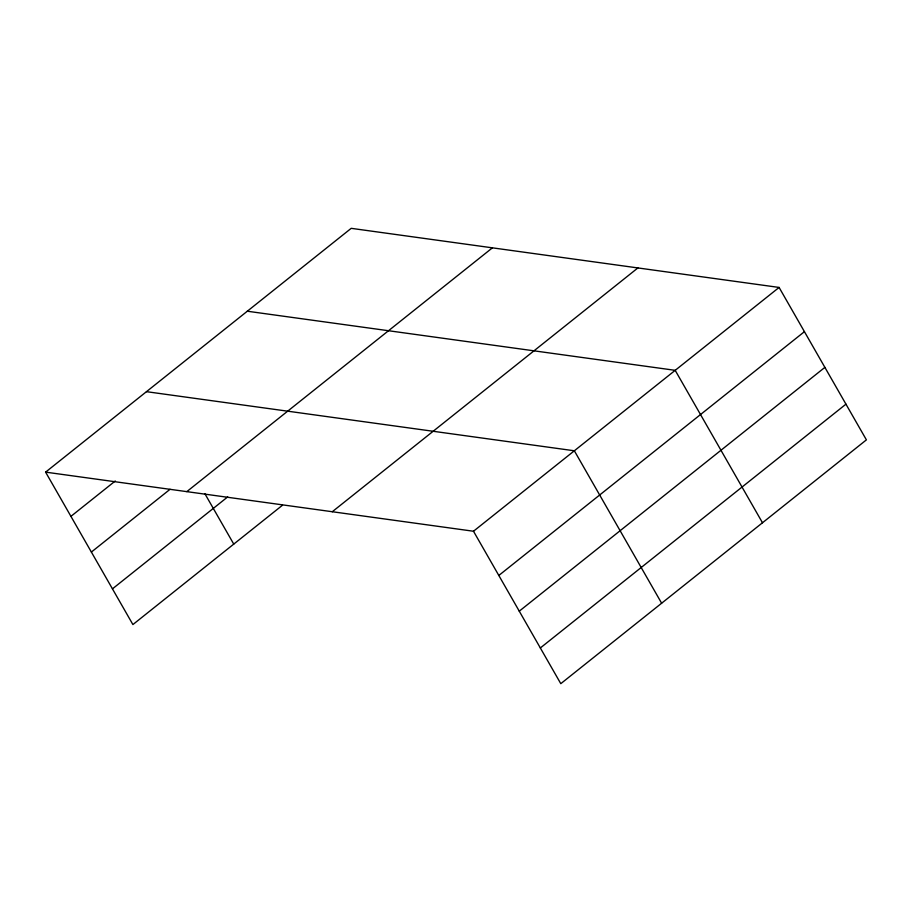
<?xml version="1.0" encoding="UTF-8"?>
<svg xmlns="http://www.w3.org/2000/svg" width="912" height="912" viewBox="0 0 912 912"><rect width="100%" height="100%" fill="white"/><g stroke="black" fill="none" stroke-linecap="round" stroke-linejoin="round"><path stroke-width="1.37" d="M45.6 472.131L351.211 228.331L779.099 287.44L866.4 439.869L560.789 683.669L473.488 531.24L45.6 472.131L132.901 624.56L282.515 505.202M70.931 516.352L115.265 480.989M91.382 552.056L170.065 489.288M186.8 491.636L492.412 247.836M112.45 588.856L227.715 496.903M332.287 511.735L637.898 267.934M473.488 531.24L779.099 287.44M498.818 575.461L804.43 331.66M519.259 611.177L824.881 367.376M540.337 647.965L845.948 404.164M247.3 311.22L675.188 370.329L762.489 522.77M146.456 391.67L574.343 450.779L661.633 603.22M204.869 493.688L233.757 544.111"/></g></svg>
